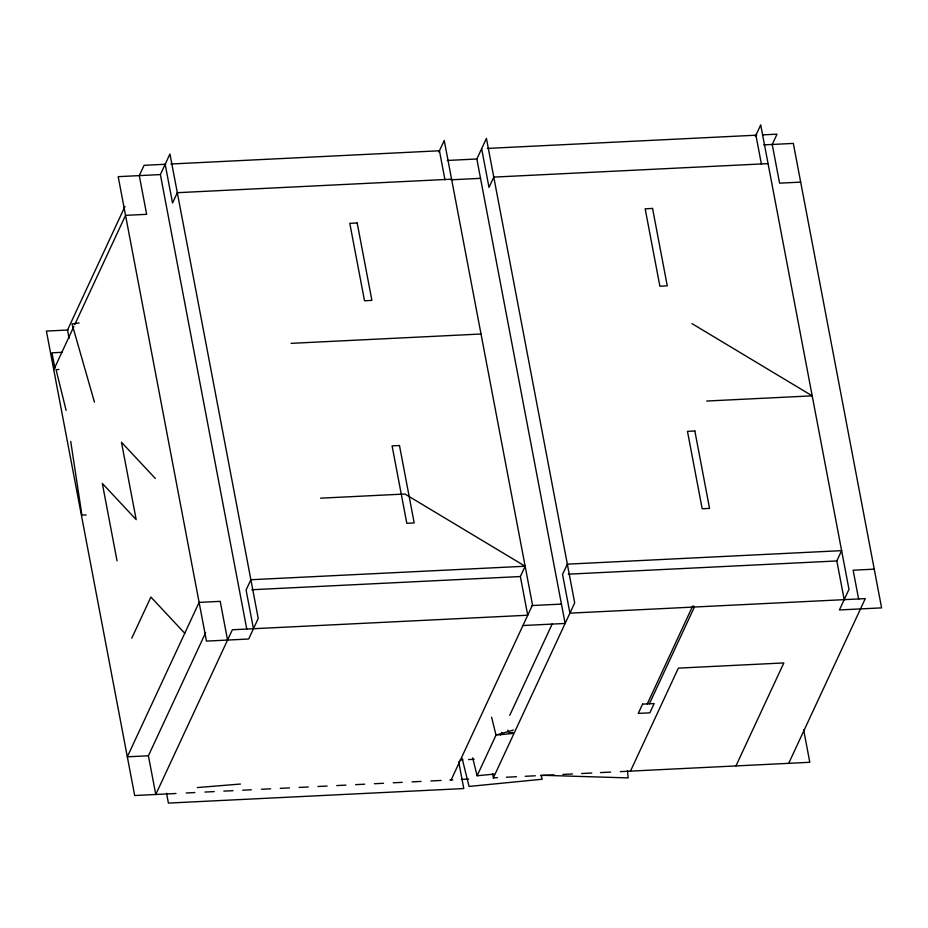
<?xml version="1.0" encoding="UTF-8"?>
<svg xmlns="http://www.w3.org/2000/svg" width="928" height="928" viewBox="0 0 928 928"><rect width="100%" height="100%" fill="white"/><g stroke="black" fill="none" stroke-linecap="round" stroke-linejoin="round"><path stroke-width="1.39" d="M124.932 206.503L67.5 330.032L69.078 338.326M53.754 369.773L73.811 326.633M74.692 324.742L125.547 215.354L146.647 214.322L139.293 175.612L144.072 165.323L165.787 164.244M160.382 174.58L169.952 153.99L258.228 618.431L248.658 639.021L206.468 641.097L118.192 176.656L160.382 174.58L246.767 629.08M131.753 638.232L150.893 597.052L184.753 633.279M320.554 498.174L404.944 494.021L525.144 566.231L520.364 576.532L527.719 615.229L232.348 629.764L155.776 794.484L148.41 755.775L205.598 632.768M438.851 152.064L444.234 140.488L532.51 604.94L451.147 779.949M522.928 625.53L565.129 623.454L476.853 159.001L486.423 138.411L574.699 602.864L493.336 777.873M755.322 136.486L760.705 124.909L848.981 589.361L839.399 609.951L881.6 607.875L793.324 143.422L763.79 144.872M494.056 774.103L477.12 775.773L496.028 735.104L491.596 717.216M772.154 144.629L777.014 134.166L762.538 134.873M500.61 734.964L501.828 732.343M509.739 715.326L552.322 623.72M647.292 703.9L692.624 606.135L693.68 606.088L694.399 607.028L649.403 703.795M630.472 771.122L678.356 668.125L783.847 662.928L735.962 765.925M844.19 599.65L836.836 560.953L841.615 550.652L567.344 564.154L562.554 574.455L569.92 613.153L865.29 598.618L788.719 763.326M513.381 730.046L496.028 735.104L512.952 733.445M79.124 322.979L72.024 323.918L94.459 402.16M512.964 732.494L508.683 732.876L507.778 730.185M58.905 369.472L56.074 369.704L66.12 410.385M197.281 787.57L240.422 784.044M170.949 164.001L439.443 150.777L444.964 179.812M487.42 148.422L756.738 135.163M447.319 160.451L476.853 159.001M451.588 179.185L177.318 192.688L172.527 202.988L165.172 164.279M768.059 163.618L493.789 177.109L488.998 187.41L481.644 148.7M450.996 179.8L480.53 178.35M800.678 182.132L779.59 183.164L772.224 144.466M68.104 330.008L46.4 331.076L134.676 795.516L176.042 793.486M61.932 352.327L51.968 352.814L54.938 368.404M291.125 343.348L481.017 334.01M706.707 401.035L812.197 395.838L691.998 323.628M525.144 566.231L250.873 579.733L246.094 590.022L253.448 628.732M251.859 589.744L520.364 576.532M568.33 574.165L836.836 560.953M874.246 569.166L853.145 570.21L858.667 599.233M531.918 605.555L561.452 604.093M148.41 755.775L127.322 756.819L199.102 602.4L220.203 601.356L227.557 640.065M460.126 759.974L462.933 759.835M468.559 759.556L474.185 759.278M186.18 792.988L194.868 792.558M204.995 792.06L214.24 791.607M223.822 791.132L233.056 790.679M242.649 790.204L251.337 789.774M261.464 789.276L270.663 788.823M280.291 788.359L289.478 787.907M299.118 787.431L308.282 786.979M317.933 786.503L327.085 786.051M336.76 785.575L345.9 785.123M355.586 784.647L364.704 784.195M374.402 783.719L383.508 783.278M393.228 782.791L402.276 782.35M412.055 781.875L421.034 781.422M430.87 780.947L441.009 780.448M449.883 780.007L452.771 779.868M461.425 779.439L468.64 779.079M493.162 777.873L497.489 777.664M506.375 777.223L516.502 776.724M525.19 776.295L535.328 775.796M540.769 775.53L554.155 774.88M562.844 774.451L572.553 773.964M581.659 773.523L591.797 773.024M600.486 772.595L610.624 772.096M620.287 771.62L809.808 762.294L803.602 729.628M86.2 514.97L81.896 515.04L70.725 441.415M542.81 775.298L628.163 777.908L627.479 770.704M155.324 478.465L121.464 442.238L136.184 519.645L102.324 483.418L117.032 560.825M541.105 775.054L542.138 779.253L469.069 786.434L462.121 758.396M472.688 757.874L477.12 775.773M755.914 135.21L761.436 164.233M492.548 773.72L493.081 776.481M458.71 761.807L463.791 788.556L168.42 803.091L166.541 793.243M642.547 704.132L638.244 713.4L649.844 712.832L654.159 703.563L642.547 704.132M357.187 222.987L349.798 223.346L364.507 300.753L371.896 300.394L357.187 222.987M652.558 208.44L645.169 208.812L659.878 286.218L667.267 285.847L652.558 208.44M399.481 445.533L392.092 445.892L406.812 523.299L414.19 522.94L399.481 445.533M694.852 430.986L687.474 431.358L702.183 508.764L709.56 508.405L694.852 430.986"/></g></svg>
